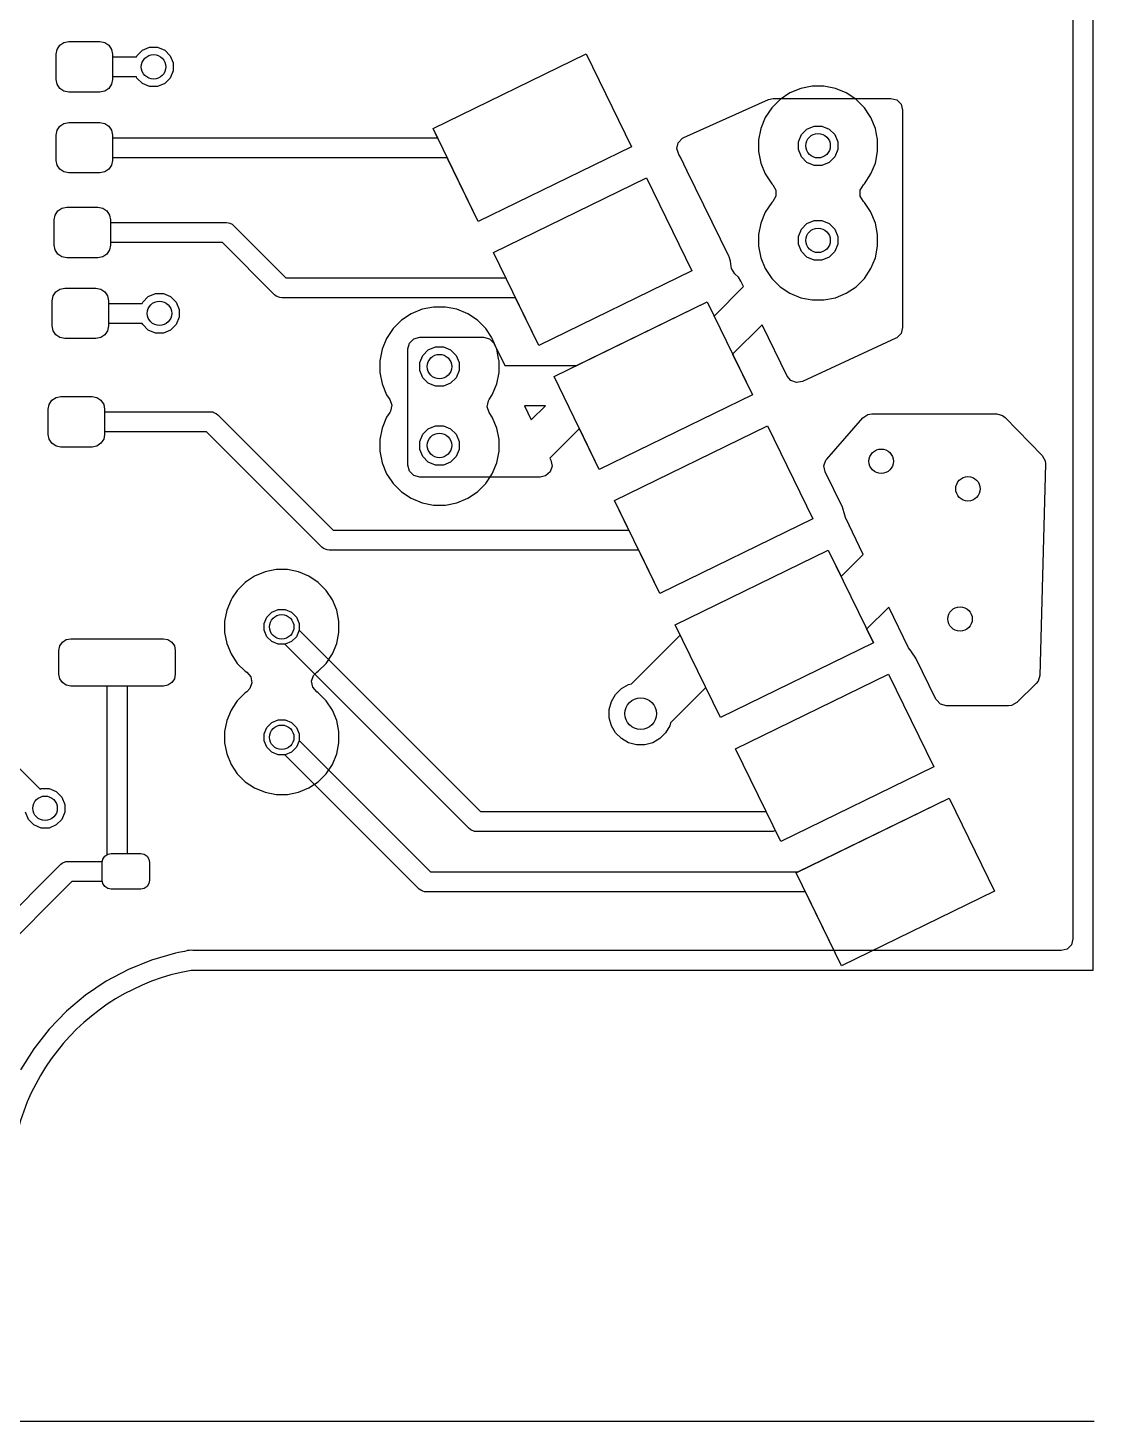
# Model space of a CAD drawing. Extents: x 0 to 3.78, y -0.8 to 2.03.
# Drawn here: x 3.243 to 3.776, y 0.001 to 0.697 of the extents above; entities that cross this region are included whole.
import ezdxf

# ---------------------------------------------------------------- set-up
doc = ezdxf.new("R2010")
doc.units = 0
doc.header["$MEASUREMENT"] = 0
doc.layers.add('BLACK', color=7, linetype='CONTINUOUS')

msp = doc.modelspace()

# ---------------------------------------------------------------- linework, layer by layer
at = {"layer": 'BLACK', "linetype": 'CONTINUOUS'}
for p, q in [((3.77491, 0.87117), (3.77491, 0.22617)), ((3.76504, 0.85544), (3.76504, 0.2419)), ((3.25933, 0.68792), (3.26137, 0.68928)), ((3.25933, 0.68792), (3.26137, 0.68928)), ((3.26137, 0.68928), (3.26378, 0.68976)), ((3.26137, 0.68928), (3.26378, 0.68976)), ((3.26378, 0.68976), (3.27933, 0.68976)), ((3.26378, 0.68976), (3.27933, 0.68976)), ((3.27933, 0.68976), (3.28174, 0.68928)), ((3.27933, 0.68976), (3.28174, 0.68928)), ((3.28174, 0.68928), (3.28378, 0.68792)), ((3.28174, 0.68928), (3.28378, 0.68792)), ((3.25748, 0.68346), (3.25796, 0.68588)), ((3.25748, 0.68346), (3.25796, 0.68588)), ((3.25748, 0.67087), (3.25748, 0.68346)), ((3.25748, 0.67087), (3.25748, 0.68346)), ((3.25796, 0.68588), (3.25933, 0.68792)), ((3.25796, 0.68588), (3.25933, 0.68792)), ((3.28378, 0.68792), (3.28515, 0.68588)), ((3.28378, 0.68792), (3.28515, 0.68588)), ((3.28515, 0.68588), (3.28563, 0.68346)), ((3.28515, 0.68588), (3.28563, 0.68346)), ((3.28563, 0.68346), (3.28563, 0.68217)), ((3.28563, 0.68346), (3.28563, 0.67087)), ((3.28563, 0.68217), (3.29752, 0.68217)), ((3.29752, 0.68217), (3.29775, 0.68274)), ((3.29775, 0.68274), (3.30052, 0.68551)), ((3.30052, 0.68551), (3.30414, 0.68701)), ((3.30414, 0.68701), (3.30806, 0.68701)), ((3.30806, 0.68701), (3.31168, 0.68551)), ((3.31168, 0.68551), (3.31445, 0.68274)), ((3.31445, 0.68274), (3.31595, 0.67912)), ((3.44559, 0.64642), (3.52199, 0.68368)), ((3.44559, 0.64642), (3.52199, 0.68368)), ((3.52199, 0.68368), (3.5446, 0.63733)), ((3.52199, 0.68368), (3.5446, 0.63733)), ((3.31595, 0.67521), (3.31445, 0.67159)), ((3.31595, 0.67912), (3.31595, 0.67521)), ((3.25796, 0.66846), (3.25748, 0.67087)), ((3.25796, 0.66846), (3.25748, 0.67087)), ((3.25933, 0.66641), (3.25796, 0.66846)), ((3.25933, 0.66641), (3.25796, 0.66846)), ((3.28515, 0.66846), (3.28378, 0.66641)), ((3.28515, 0.66846), (3.28378, 0.66641)), ((3.28563, 0.67087), (3.28515, 0.66846)), ((3.28563, 0.67087), (3.28515, 0.66846)), ((3.29752, 0.67217), (3.28563, 0.67217)), ((3.28563, 0.67217), (3.28563, 0.67087)), ((3.29775, 0.67159), (3.29752, 0.67217)), ((3.30052, 0.66882), (3.29775, 0.67159)), ((3.30414, 0.66732), (3.30052, 0.66882)), ((3.31168, 0.66882), (3.30806, 0.66732)), ((3.31445, 0.67159), (3.31168, 0.66882)), ((3.26137, 0.66505), (3.25933, 0.66641)), ((3.26137, 0.66505), (3.25933, 0.66641)), ((3.26378, 0.66457), (3.26137, 0.66505)), ((3.26378, 0.66457), (3.26137, 0.66505)), ((3.27933, 0.66457), (3.26378, 0.66457)), ((3.27933, 0.66457), (3.26378, 0.66457)), ((3.28174, 0.66505), (3.27933, 0.66457)), ((3.28174, 0.66505), (3.27933, 0.66457)), ((3.28378, 0.66641), (3.28174, 0.66505)), ((3.28378, 0.66641), (3.28174, 0.66505)), ((3.30806, 0.66732), (3.30414, 0.66732)), ((3.57078, 0.64193), (3.61303, 0.6609)), ((3.61303, 0.6609), (3.61543, 0.66142)), ((3.61883, 0.6609), (3.61469, 0.65676)), ((3.61543, 0.66142), (3.67413, 0.66142)), ((3.62371, 0.66415), (3.61883, 0.6609)), ((3.61883, 0.6609), (3.61883, 0.6609)), ((3.62912, 0.6664), (3.62371, 0.66415)), ((3.62371, 0.66415), (3.62371, 0.66415)), ((3.63487, 0.66754), (3.62912, 0.6664)), ((3.62912, 0.6664), (3.62912, 0.6664)), ((3.64072, 0.66754), (3.63487, 0.66754)), ((3.64647, 0.6664), (3.64072, 0.66754)), ((3.65188, 0.66415), (3.64647, 0.6664)), ((3.64647, 0.6664), (3.64647, 0.6664)), ((3.65664, 0.66097), (3.65188, 0.66415)), ((3.65188, 0.66415), (3.65188, 0.66415)), ((3.65676, 0.6609), (3.65664, 0.66097)), ((3.6609, 0.65676), (3.65676, 0.6609)), ((3.67413, 0.66142), (3.67707, 0.66063)), ((3.61469, 0.65676), (3.61144, 0.65188)), ((3.61469, 0.65676), (3.61469, 0.65676)), ((3.66353, 0.65282), (3.6609, 0.65676)), ((3.6609, 0.65676), (3.6609, 0.65676)), ((3.67707, 0.66063), (3.67921, 0.65848)), ((3.67921, 0.65848), (3.68, 0.65555)), ((3.68, 0.65555), (3.68, 0.54705)), ((3.25796, 0.64552), (3.25933, 0.64756)), ((3.25796, 0.64552), (3.25933, 0.64756)), ((3.25933, 0.64756), (3.26137, 0.64893)), ((3.25933, 0.64756), (3.26137, 0.64893)), ((3.26137, 0.64893), (3.26378, 0.64941)), ((3.26137, 0.64893), (3.26378, 0.64941)), ((3.26378, 0.64941), (3.27933, 0.64941)), ((3.26378, 0.64941), (3.27933, 0.64941)), ((3.27933, 0.64941), (3.28174, 0.64893)), ((3.27933, 0.64941), (3.28174, 0.64893)), ((3.28174, 0.64893), (3.28378, 0.64756)), ((3.28174, 0.64893), (3.28378, 0.64756)), ((3.28378, 0.64756), (3.28515, 0.64552)), ((3.28378, 0.64756), (3.28515, 0.64552)), ((3.61144, 0.65188), (3.60919, 0.64647)), ((3.61144, 0.65188), (3.61144, 0.65188)), ((3.63222, 0.64614), (3.63584, 0.64764)), ((3.63584, 0.64764), (3.63975, 0.64764)), ((3.63975, 0.64764), (3.64337, 0.64614)), ((3.66415, 0.65188), (3.66353, 0.65282)), ((3.6664, 0.64647), (3.66415, 0.65188)), ((3.25748, 0.64311), (3.25796, 0.64552)), ((3.25748, 0.64311), (3.25796, 0.64552)), ((3.25748, 0.63051), (3.25748, 0.64311)), ((3.25748, 0.63051), (3.25748, 0.64311)), ((3.28515, 0.64552), (3.28563, 0.64311)), ((3.28515, 0.64552), (3.28563, 0.64311)), ((3.28563, 0.64311), (3.28563, 0.64181)), ((3.28563, 0.64311), (3.28563, 0.63051)), ((3.28563, 0.64181), (3.44784, 0.64181)), ((3.44784, 0.64181), (3.44559, 0.64642)), ((3.4682, 0.60006), (3.44559, 0.64642)), ((3.568, 0.63932), (3.57006, 0.64154)), ((3.57006, 0.64154), (3.57078, 0.64193)), ((3.60919, 0.64647), (3.60805, 0.64072)), ((3.60805, 0.64072), (3.60805, 0.63487)), ((3.60919, 0.64647), (3.60919, 0.64647)), ((3.62795, 0.63975), (3.62945, 0.64337)), ((3.62945, 0.64337), (3.63222, 0.64614)), ((3.64337, 0.64614), (3.64614, 0.64337)), ((3.64614, 0.64337), (3.64764, 0.63975)), ((3.66701, 0.64339), (3.6664, 0.64647)), ((3.66748, 0.64101), (3.66701, 0.64339)), ((3.66754, 0.64072), (3.66748, 0.64101)), ((3.66754, 0.63487), (3.66754, 0.64072)), ((3.5446, 0.63733), (3.4682, 0.60006)), ((3.5446, 0.63733), (3.4682, 0.60006)), ((3.56732, 0.63636), (3.568, 0.63932)), ((3.56822, 0.63346), (3.56732, 0.63636)), ((3.56908, 0.63209), (3.56822, 0.63346)), ((3.60805, 0.63487), (3.60919, 0.62912)), ((3.62795, 0.63584), (3.62795, 0.63975)), ((3.62945, 0.63222), (3.62795, 0.63584)), ((3.64764, 0.63584), (3.64614, 0.63222)), ((3.64764, 0.63975), (3.64764, 0.63584)), ((3.6664, 0.62912), (3.66754, 0.63487)), ((3.25796, 0.6281), (3.25748, 0.63051)), ((3.25796, 0.6281), (3.25748, 0.63051)), ((3.25933, 0.62606), (3.25796, 0.6281)), ((3.25933, 0.62606), (3.25796, 0.6281)), ((3.26137, 0.62469), (3.25933, 0.62606)), ((3.26137, 0.62469), (3.25933, 0.62606)), ((3.28378, 0.62606), (3.28174, 0.62469)), ((3.28378, 0.62606), (3.28174, 0.62469)), ((3.28515, 0.6281), (3.28378, 0.62606)), ((3.28515, 0.6281), (3.28378, 0.62606)), ((3.28563, 0.63051), (3.28515, 0.6281)), ((3.28563, 0.63051), (3.28515, 0.6281)), ((3.45272, 0.63181), (3.28563, 0.63181)), ((3.28563, 0.63181), (3.28563, 0.63051)), ((3.4682, 0.60006), (3.45272, 0.63181)), ((3.57248, 0.62511), (3.56908, 0.63209)), ((3.56908, 0.63209), (3.56908, 0.63209)), ((3.56908, 0.63209), (3.56908, 0.63209)), ((3.60919, 0.62912), (3.60919, 0.62912)), ((3.60919, 0.62912), (3.61144, 0.62371)), ((3.63222, 0.62945), (3.62945, 0.63222)), ((3.63584, 0.62795), (3.63222, 0.62945)), ((3.63975, 0.62795), (3.63584, 0.62795)), ((3.64337, 0.62945), (3.63975, 0.62795)), ((3.64614, 0.63222), (3.64337, 0.62945)), ((3.66415, 0.62371), (3.6664, 0.62912)), ((3.26378, 0.62421), (3.26137, 0.62469)), ((3.26378, 0.62421), (3.26137, 0.62469)), ((3.27933, 0.62421), (3.26378, 0.62421)), ((3.27933, 0.62421), (3.26378, 0.62421)), ((3.28174, 0.62469), (3.27933, 0.62421)), ((3.28174, 0.62469), (3.27933, 0.62421)), ((3.47579, 0.58449), (3.55219, 0.62176)), ((3.47579, 0.58449), (3.55219, 0.62176)), ((3.55219, 0.62176), (3.5748, 0.5754)), ((3.55219, 0.62176), (3.5748, 0.5754)), ((3.59317, 0.58268), (3.57248, 0.62511)), ((3.61144, 0.62371), (3.61144, 0.62371)), ((3.61144, 0.62371), (3.61469, 0.61883)), ((3.6609, 0.61883), (3.66415, 0.62371)), ((3.61469, 0.61883), (3.61469, 0.61883)), ((3.61469, 0.61883), (3.6152, 0.61832)), ((3.6152, 0.61832), (3.61672, 0.61569)), ((3.61672, 0.61265), (3.6152, 0.61003)), ((3.61672, 0.61569), (3.61672, 0.61265)), ((3.65887, 0.61569), (3.66039, 0.61832)), ((3.65887, 0.61265), (3.65887, 0.61569)), ((3.66039, 0.61003), (3.65887, 0.61265)), ((3.66039, 0.61832), (3.6609, 0.61883)), ((3.25698, 0.6032), (3.25834, 0.60524)), ((3.25698, 0.6032), (3.25834, 0.60524)), ((3.25834, 0.60524), (3.26038, 0.60661)), ((3.25834, 0.60524), (3.26038, 0.60661)), ((3.26038, 0.60661), (3.2628, 0.60709)), ((3.26038, 0.60661), (3.2628, 0.60709)), ((3.2628, 0.60709), (3.27835, 0.60709)), ((3.2628, 0.60709), (3.27835, 0.60709)), ((3.27835, 0.60709), (3.28076, 0.60661)), ((3.27835, 0.60709), (3.28076, 0.60661)), ((3.28076, 0.60661), (3.2828, 0.60524)), ((3.28076, 0.60661), (3.2828, 0.60524)), ((3.2828, 0.60524), (3.28417, 0.6032)), ((3.2828, 0.60524), (3.28417, 0.6032)), ((3.61469, 0.60951), (3.61144, 0.60464)), ((3.6152, 0.61003), (3.61469, 0.60951)), ((3.61469, 0.60951), (3.61469, 0.60951)), ((3.6609, 0.60951), (3.66039, 0.61003)), ((3.66393, 0.60498), (3.6609, 0.60951)), ((3.6609, 0.60951), (3.6609, 0.60951)), ((3.2565, 0.60079), (3.25698, 0.6032)), ((3.2565, 0.60079), (3.25698, 0.6032)), ((3.2565, 0.58819), (3.2565, 0.60079)), ((3.2565, 0.58819), (3.2565, 0.60079)), ((3.28417, 0.6032), (3.28465, 0.60079)), ((3.28417, 0.6032), (3.28465, 0.60079)), ((3.28465, 0.60079), (3.28465, 0.59949)), ((3.28465, 0.60079), (3.28465, 0.58819)), ((3.28465, 0.59949), (3.34252, 0.59949)), ((3.34252, 0.59949), (3.3435, 0.59939)), ((3.3435, 0.59939), (3.3435, 0.59939)), ((3.3435, 0.59939), (3.34424, 0.59908)), ((3.34424, 0.59908), (3.3453, 0.59865)), ((3.3453, 0.59865), (3.3453, 0.59865)), ((3.3453, 0.59865), (3.34606, 0.59802)), ((3.60919, 0.59923), (3.60805, 0.59348)), ((3.61144, 0.60464), (3.60919, 0.59923)), ((3.60919, 0.59923), (3.60919, 0.59923)), ((3.61144, 0.60464), (3.61144, 0.60464)), ((3.62945, 0.59613), (3.63222, 0.5989)), ((3.63222, 0.5989), (3.63584, 0.6004)), ((3.63584, 0.6004), (3.63975, 0.6004)), ((3.63975, 0.6004), (3.64337, 0.5989)), ((3.64337, 0.5989), (3.64614, 0.59613)), ((3.66415, 0.60464), (3.66393, 0.60498)), ((3.6664, 0.59923), (3.66415, 0.60464)), ((3.66754, 0.59348), (3.6664, 0.59923)), ((3.34606, 0.59802), (3.37215, 0.57193)), ((3.60805, 0.59348), (3.60805, 0.58762)), ((3.62795, 0.59251), (3.62945, 0.59613)), ((3.62795, 0.58859), (3.62795, 0.59251)), ((3.64614, 0.59613), (3.64764, 0.59251)), ((3.64764, 0.59251), (3.64764, 0.58859)), ((3.66754, 0.58762), (3.66754, 0.59348)), ((3.25698, 0.58578), (3.2565, 0.58819)), ((3.25698, 0.58578), (3.2565, 0.58819)), ((3.25834, 0.58373), (3.25698, 0.58578)), ((3.25834, 0.58373), (3.25698, 0.58578)), ((3.28417, 0.58578), (3.2828, 0.58373)), ((3.28417, 0.58578), (3.2828, 0.58373)), ((3.28465, 0.58819), (3.28417, 0.58578)), ((3.28465, 0.58819), (3.28417, 0.58578)), ((3.34045, 0.58949), (3.28465, 0.58949)), ((3.28465, 0.58949), (3.28465, 0.58819)), ((3.36654, 0.56339), (3.34045, 0.58949)), ((3.48192, 0.57193), (3.47579, 0.58449)), ((3.4984, 0.53814), (3.47579, 0.58449)), ((3.60805, 0.58762), (3.60919, 0.58188)), ((3.62945, 0.58497), (3.62795, 0.58859)), ((3.63222, 0.5822), (3.62945, 0.58497)), ((3.64614, 0.58497), (3.64337, 0.5822)), ((3.64764, 0.58859), (3.64614, 0.58497)), ((3.6664, 0.58188), (3.66754, 0.58762)), ((3.26038, 0.58237), (3.25834, 0.58373)), ((3.26038, 0.58237), (3.25834, 0.58373)), ((3.2628, 0.58189), (3.26038, 0.58237)), ((3.2628, 0.58189), (3.26038, 0.58237)), ((3.27835, 0.58189), (3.2628, 0.58189)), ((3.27835, 0.58189), (3.2628, 0.58189)), ((3.28076, 0.58237), (3.27835, 0.58189)), ((3.28076, 0.58237), (3.27835, 0.58189)), ((3.2828, 0.58373), (3.28076, 0.58237)), ((3.2828, 0.58373), (3.28076, 0.58237)), ((3.59334, 0.58234), (3.59317, 0.58268)), ((3.59414, 0.58012), (3.59334, 0.58234)), ((3.59439, 0.57757), (3.59414, 0.58012)), ((3.5946, 0.57647), (3.59439, 0.57757)), ((3.60919, 0.58188), (3.60919, 0.58188)), ((3.60919, 0.58188), (3.61144, 0.57646)), ((3.63584, 0.5807), (3.63222, 0.5822)), ((3.63975, 0.5807), (3.63584, 0.5807)), ((3.64337, 0.5822), (3.63975, 0.5807)), ((3.66415, 0.57646), (3.6664, 0.58188)), ((3.37215, 0.57193), (3.48192, 0.57193)), ((3.5748, 0.5754), (3.4984, 0.53814)), ((3.5748, 0.5754), (3.4984, 0.53814)), ((3.59618, 0.57388), (3.5946, 0.57647)), ((3.59801, 0.57215), (3.59618, 0.57388)), ((3.59926, 0.57015), (3.59801, 0.57215)), ((3.59801, 0.57215), (3.59801, 0.57215)), ((3.61144, 0.57646), (3.61144, 0.57646)), ((3.61144, 0.57646), (3.61373, 0.57303)), ((3.61373, 0.57303), (3.61469, 0.57159)), ((3.61469, 0.57159), (3.61883, 0.56745)), ((3.65676, 0.56745), (3.6609, 0.57159)), ((3.6609, 0.57159), (3.66415, 0.57646)), ((3.25599, 0.56284), (3.25736, 0.56489)), ((3.25599, 0.56284), (3.25736, 0.56489)), ((3.25736, 0.56489), (3.2594, 0.56625)), ((3.25736, 0.56489), (3.2594, 0.56625)), ((3.2594, 0.56625), (3.26181, 0.56673)), ((3.2594, 0.56625), (3.26181, 0.56673)), ((3.26181, 0.56673), (3.27736, 0.56673)), ((3.26181, 0.56673), (3.27736, 0.56673)), ((3.27736, 0.56673), (3.27977, 0.56625)), ((3.27736, 0.56673), (3.27977, 0.56625)), ((3.27977, 0.56625), (3.28182, 0.56489)), ((3.27977, 0.56625), (3.28182, 0.56489)), ((3.28182, 0.56489), (3.28318, 0.56284)), ((3.28182, 0.56489), (3.28318, 0.56284)), ((3.30348, 0.56248), (3.3071, 0.56398)), ((3.3071, 0.56398), (3.31101, 0.56398)), ((3.31101, 0.56398), (3.31463, 0.56248)), ((3.3673, 0.56277), (3.36654, 0.56339)), ((3.58585, 0.55275), (3.60057, 0.56747)), ((3.60057, 0.56747), (3.59926, 0.57015)), ((3.59926, 0.57015), (3.59926, 0.57015)), ((3.61883, 0.56745), (3.61883, 0.56745)), ((3.61883, 0.56745), (3.62371, 0.56419)), ((3.62371, 0.56419), (3.62371, 0.56419)), ((3.62371, 0.56419), (3.62371, 0.56419)), ((3.62371, 0.56419), (3.62912, 0.56195)), ((3.64647, 0.56195), (3.65188, 0.56419)), ((3.65188, 0.56419), (3.65676, 0.56745)), ((3.25551, 0.56043), (3.25599, 0.56284)), ((3.25551, 0.56043), (3.25599, 0.56284)), ((3.25551, 0.54783), (3.25551, 0.56043)), ((3.25551, 0.54783), (3.25551, 0.56043)), ((3.28318, 0.56284), (3.28366, 0.56043)), ((3.28318, 0.56284), (3.28366, 0.56043)), ((3.28366, 0.56043), (3.28366, 0.55913)), ((3.28366, 0.56043), (3.28366, 0.54783)), ((3.28366, 0.55913), (3.30047, 0.55913)), ((3.30047, 0.55913), (3.30071, 0.55971)), ((3.30071, 0.55971), (3.30348, 0.56248)), ((3.31463, 0.56248), (3.3174, 0.55971)), ((3.3174, 0.55971), (3.3189, 0.55609)), ((3.3691, 0.56203), (3.3673, 0.56277)), ((3.3673, 0.56277), (3.3673, 0.56277)), ((3.37008, 0.56193), (3.3691, 0.56203)), ((3.4868, 0.56193), (3.37008, 0.56193)), ((3.44589, 0.5573), (3.44014, 0.55616)), ((3.45175, 0.5573), (3.44589, 0.5573)), ((3.45749, 0.55616), (3.45175, 0.5573)), ((3.4984, 0.53814), (3.4868, 0.56193)), ((3.506, 0.52257), (3.58239, 0.55983)), ((3.51718, 0.52802), (3.58239, 0.55983)), ((3.58239, 0.55983), (3.58585, 0.55275)), ((3.58239, 0.55983), (3.605, 0.51348)), ((3.62912, 0.56195), (3.63487, 0.56081)), ((3.63487, 0.56081), (3.64072, 0.56081)), ((3.64072, 0.56081), (3.64647, 0.56195)), ((3.3189, 0.55218), (3.3174, 0.54856)), ((3.3189, 0.55609), (3.3189, 0.55218)), ((3.42986, 0.55066), (3.42572, 0.54652)), ((3.43473, 0.55392), (3.42986, 0.55066)), ((3.42986, 0.55066), (3.42986, 0.55066)), ((3.44014, 0.55616), (3.43473, 0.55392)), ((3.43473, 0.55392), (3.43473, 0.55392)), ((3.44014, 0.55616), (3.44014, 0.55616)), ((3.4575, 0.55616), (3.45749, 0.55616)), ((3.46291, 0.55392), (3.4575, 0.55616)), ((3.46778, 0.55066), (3.46291, 0.55392)), ((3.46291, 0.55392), (3.46291, 0.55392)), ((3.47192, 0.54652), (3.46778, 0.55066)), ((3.46778, 0.55066), (3.46778, 0.55066)), ((3.25599, 0.54542), (3.25551, 0.54783)), ((3.25599, 0.54542), (3.25551, 0.54783)), ((3.25736, 0.54338), (3.25599, 0.54542)), ((3.25736, 0.54338), (3.25599, 0.54542)), ((3.2594, 0.54201), (3.25736, 0.54338)), ((3.2594, 0.54201), (3.25736, 0.54338)), ((3.28182, 0.54338), (3.27977, 0.54201)), ((3.28182, 0.54338), (3.27977, 0.54201)), ((3.28318, 0.54542), (3.28182, 0.54338)), ((3.28318, 0.54542), (3.28182, 0.54338)), ((3.28366, 0.54783), (3.28318, 0.54542)), ((3.28366, 0.54783), (3.28318, 0.54542)), ((3.30047, 0.54913), (3.28366, 0.54913)), ((3.28366, 0.54913), (3.28366, 0.54783)), ((3.30071, 0.54856), (3.30047, 0.54913)), ((3.30348, 0.54579), (3.30071, 0.54856)), ((3.3071, 0.54429), (3.30348, 0.54579)), ((3.31101, 0.54429), (3.3071, 0.54429)), ((3.31463, 0.54579), (3.31101, 0.54429)), ((3.3174, 0.54856), (3.31463, 0.54579)), ((3.42571, 0.54652), (3.42246, 0.54165)), ((3.42572, 0.54652), (3.42571, 0.54652)), ((3.47474, 0.5423), (3.47192, 0.54652)), ((3.47192, 0.54652), (3.47192, 0.54652)), ((3.60984, 0.54846), (3.59512, 0.53374)), ((3.62233, 0.52285), (3.60984, 0.54846)), ((3.67921, 0.54412), (3.67707, 0.54197)), ((3.68, 0.54705), (3.67921, 0.54412)), ((3.26181, 0.54154), (3.2594, 0.54201)), ((3.26181, 0.54154), (3.2594, 0.54201)), ((3.27736, 0.54154), (3.26181, 0.54154)), ((3.27736, 0.54154), (3.26181, 0.54154)), ((3.27977, 0.54201), (3.27736, 0.54154)), ((3.27977, 0.54201), (3.27736, 0.54154)), ((3.42022, 0.53624), (3.41907, 0.53049)), ((3.42246, 0.54165), (3.42022, 0.53624)), ((3.42022, 0.53624), (3.42022, 0.53624)), ((3.42246, 0.54165), (3.42246, 0.54165)), ((3.43307, 0.53636), (3.43386, 0.53929)), ((3.43307, 0.47831), (3.43307, 0.53636)), ((3.43386, 0.53929), (3.436, 0.54144)), ((3.436, 0.54144), (3.43894, 0.54222)), ((3.43894, 0.54222), (3.47082, 0.54222)), ((3.44047, 0.53314), (3.44324, 0.53591)), ((3.44324, 0.53591), (3.44686, 0.53741)), ((3.44686, 0.53741), (3.45078, 0.53741)), ((3.45078, 0.53741), (3.4544, 0.53591)), ((3.4544, 0.53591), (3.45717, 0.53314)), ((3.47082, 0.54222), (3.47375, 0.54144)), ((3.47375, 0.54144), (3.4759, 0.53929)), ((3.47518, 0.54165), (3.47474, 0.5423)), ((3.47742, 0.53624), (3.47518, 0.54165)), ((3.4759, 0.53929), (3.47609, 0.53893)), ((3.47609, 0.53893), (3.48141, 0.52802)), ((3.47783, 0.53418), (3.47742, 0.53624)), ((3.67661, 0.54173), (3.63008, 0.5201)), ((3.67707, 0.54197), (3.67661, 0.54173)), ((3.41907, 0.53049), (3.41907, 0.52463)), ((3.43897, 0.52952), (3.44047, 0.53314)), ((3.43897, 0.5256), (3.43897, 0.52952)), ((3.45717, 0.53314), (3.45867, 0.52952)), ((3.45867, 0.52952), (3.45867, 0.5256)), ((3.47852, 0.53069), (3.47783, 0.53418)), ((3.47856, 0.53049), (3.47852, 0.53069)), ((3.47856, 0.52463), (3.47856, 0.53049)), ((3.59512, 0.53374), (3.605, 0.51348)), ((3.41907, 0.52463), (3.42022, 0.51888)), ((3.44047, 0.52198), (3.43897, 0.5256)), ((3.44324, 0.51921), (3.44047, 0.52198)), ((3.45717, 0.52198), (3.4544, 0.51921)), ((3.45867, 0.5256), (3.45717, 0.52198)), ((3.47742, 0.51888), (3.47856, 0.52463)), ((3.48141, 0.52802), (3.51718, 0.52802)), ((3.52861, 0.47621), (3.506, 0.52257)), ((3.62424, 0.52062), (3.62233, 0.52285)), ((3.42022, 0.51888), (3.42022, 0.51888)), ((3.42022, 0.51888), (3.42246, 0.51347)), ((3.44686, 0.51771), (3.44324, 0.51921)), ((3.45078, 0.51771), (3.44686, 0.51771)), ((3.4544, 0.51921), (3.45078, 0.51771)), ((3.47518, 0.51347), (3.47742, 0.51888)), ((3.62709, 0.51958), (3.62424, 0.52062)), ((3.63008, 0.5201), (3.62709, 0.51958)), ((3.25354, 0.5063), (3.25402, 0.50871)), ((3.25354, 0.5063), (3.25402, 0.50871)), ((3.25402, 0.50871), (3.25539, 0.51075)), ((3.25402, 0.50871), (3.25539, 0.51075)), ((3.25539, 0.51075), (3.25743, 0.51212)), ((3.25539, 0.51075), (3.25743, 0.51212)), ((3.25743, 0.51212), (3.25984, 0.5126)), ((3.25743, 0.51212), (3.25984, 0.5126)), ((3.25984, 0.5126), (3.27539, 0.5126)), ((3.25984, 0.5126), (3.27539, 0.5126)), ((3.27539, 0.5126), (3.2778, 0.51212)), ((3.27539, 0.5126), (3.2778, 0.51212)), ((3.2778, 0.51212), (3.27985, 0.51075)), ((3.2778, 0.51212), (3.27985, 0.51075)), ((3.27985, 0.51075), (3.28121, 0.50871)), ((3.27985, 0.51075), (3.28121, 0.50871)), ((3.28121, 0.50871), (3.28169, 0.5063)), ((3.28121, 0.50871), (3.28169, 0.5063)), ((3.42246, 0.51347), (3.42246, 0.51347)), ((3.42246, 0.51347), (3.42402, 0.51113)), ((3.42402, 0.51113), (3.425, 0.50826)), ((3.425, 0.50826), (3.42441, 0.50528)), ((3.47264, 0.50749), (3.47323, 0.51047)), ((3.47323, 0.51047), (3.47362, 0.51113)), ((3.47362, 0.51113), (3.47518, 0.51347)), ((3.47518, 0.51347), (3.47518, 0.51347)), ((3.47518, 0.51347), (3.47518, 0.51347)), ((3.49119, 0.50802), (3.49465, 0.50092)), ((3.50175, 0.50802), (3.49119, 0.50802)), ((3.49465, 0.50092), (3.50175, 0.50802)), ((3.605, 0.51348), (3.52861, 0.47621)), ((3.605, 0.51348), (3.52861, 0.47621)), ((3.25354, 0.4937), (3.25354, 0.5063)), ((3.25354, 0.4937), (3.25354, 0.5063)), ((3.28169, 0.5063), (3.28169, 0.505)), ((3.28169, 0.5063), (3.28169, 0.4937)), ((3.28169, 0.505), (3.33465, 0.505)), ((3.33465, 0.505), (3.33562, 0.5049)), ((3.33562, 0.5049), (3.33562, 0.5049)), ((3.33562, 0.5049), (3.3361, 0.5047)), ((3.3361, 0.5047), (3.33742, 0.50416)), ((3.33742, 0.50416), (3.33742, 0.50416)), ((3.33742, 0.50416), (3.33818, 0.50354)), ((3.33818, 0.50354), (3.39577, 0.44594)), ((3.42246, 0.50228), (3.42022, 0.49687)), ((3.42402, 0.50461), (3.42246, 0.50228)), ((3.42246, 0.50228), (3.42246, 0.50228)), ((3.42441, 0.50528), (3.42402, 0.50461)), ((3.47362, 0.50461), (3.47264, 0.50749)), ((3.47518, 0.50228), (3.47362, 0.50461)), ((3.47742, 0.49686), (3.47518, 0.50228)), ((3.47518, 0.50228), (3.47518, 0.50228)), ((3.47518, 0.50228), (3.47518, 0.50228)), ((3.64219, 0.4814), (3.66016, 0.50193)), ((3.66016, 0.50193), (3.66268, 0.50362)), ((3.66268, 0.50362), (3.66457, 0.50394)), ((3.66457, 0.50394), (3.72698, 0.50394)), ((3.72698, 0.50394), (3.72991, 0.50315)), ((3.72991, 0.50315), (3.73118, 0.50216)), ((3.73118, 0.50216), (3.74963, 0.48321)), ((3.33257, 0.495), (3.28169, 0.495)), ((3.28169, 0.495), (3.28169, 0.4937)), ((3.39017, 0.43741), (3.33257, 0.495)), ((3.42022, 0.49686), (3.41907, 0.49112)), ((3.42022, 0.49687), (3.42022, 0.49686)), ((3.44047, 0.49377), (3.44324, 0.49654)), ((3.44324, 0.49654), (3.44686, 0.49804)), ((3.44686, 0.49804), (3.45078, 0.49804)), ((3.45078, 0.49804), (3.4544, 0.49654)), ((3.4544, 0.49654), (3.45717, 0.49377)), ((3.47856, 0.49112), (3.47742, 0.49686)), ((3.51865, 0.49663), (3.50393, 0.48191)), ((3.52861, 0.47621), (3.51865, 0.49663)), ((3.5362, 0.46064), (3.6126, 0.49791)), ((3.5362, 0.46064), (3.6126, 0.49791)), ((3.6126, 0.49791), (3.63521, 0.45155)), ((3.6126, 0.49791), (3.63521, 0.45155)), ((3.25402, 0.49129), (3.25354, 0.4937)), ((3.25402, 0.49129), (3.25354, 0.4937)), ((3.25539, 0.48925), (3.25402, 0.49129)), ((3.25539, 0.48925), (3.25402, 0.49129)), ((3.25743, 0.48788), (3.25539, 0.48925)), ((3.25743, 0.48788), (3.25539, 0.48925)), ((3.25984, 0.4874), (3.25743, 0.48788)), ((3.25984, 0.4874), (3.25743, 0.48788)), ((3.27539, 0.4874), (3.25984, 0.4874)), ((3.27539, 0.4874), (3.25984, 0.4874)), ((3.2778, 0.48788), (3.27539, 0.4874)), ((3.2778, 0.48788), (3.27539, 0.4874)), ((3.27985, 0.48925), (3.2778, 0.48788)), ((3.27985, 0.48925), (3.2778, 0.48788)), ((3.28121, 0.49129), (3.27985, 0.48925)), ((3.28121, 0.49129), (3.27985, 0.48925)), ((3.28169, 0.4937), (3.28121, 0.49129)), ((3.28169, 0.4937), (3.28121, 0.49129)), ((3.41907, 0.49112), (3.41907, 0.48526)), ((3.43897, 0.49015), (3.44047, 0.49377)), ((3.43897, 0.48623), (3.43897, 0.49015)), ((3.45717, 0.49377), (3.45867, 0.49015)), ((3.45867, 0.49015), (3.45867, 0.48623)), ((3.47856, 0.48526), (3.47856, 0.49112)), ((3.41907, 0.48526), (3.42022, 0.47951)), ((3.44047, 0.48261), (3.43897, 0.48623)), ((3.44324, 0.47984), (3.44047, 0.48261)), ((3.45717, 0.48261), (3.4544, 0.47984)), ((3.45867, 0.48623), (3.45717, 0.48261)), ((3.47742, 0.47951), (3.47856, 0.48526)), ((3.50393, 0.48191), (3.50443, 0.48088)), ((3.50443, 0.48088), (3.50501, 0.4779)), ((3.64075, 0.47794), (3.64174, 0.48082)), ((3.64174, 0.48082), (3.64219, 0.4814)), ((3.74963, 0.48321), (3.75112, 0.48056)), ((3.75112, 0.48056), (3.75129, 0.47896)), ((3.42022, 0.47951), (3.42022, 0.47951)), ((3.42022, 0.47951), (3.42246, 0.4741)), ((3.42246, 0.4741), (3.42246, 0.4741)), ((3.42246, 0.4741), (3.4251, 0.47015)), ((3.43386, 0.47537), (3.43307, 0.47831)), ((3.436, 0.47323), (3.43386, 0.47537)), ((3.43894, 0.47244), (3.436, 0.47323)), ((3.44686, 0.47834), (3.44324, 0.47984)), ((3.45078, 0.47834), (3.44686, 0.47834)), ((3.4544, 0.47984), (3.45078, 0.47834)), ((3.47192, 0.46923), (3.47518, 0.4741)), ((3.47518, 0.4741), (3.47742, 0.47951)), ((3.50173, 0.47303), (3.49916, 0.47244)), ((3.50402, 0.47503), (3.50173, 0.47303)), ((3.50501, 0.4779), (3.50402, 0.47503)), ((3.64133, 0.47496), (3.64075, 0.47794)), ((3.64992, 0.45735), (3.64133, 0.47496)), ((3.75129, 0.47896), (3.74844, 0.37344)), ((3.4251, 0.47015), (3.42572, 0.46923)), ((3.42572, 0.46923), (3.42986, 0.46509)), ((3.49916, 0.47244), (3.43894, 0.47244)), ((3.46778, 0.46509), (3.47192, 0.46923)), ((3.42986, 0.46509), (3.42986, 0.46509)), ((3.42986, 0.46509), (3.43473, 0.46183)), ((3.43473, 0.46183), (3.43473, 0.46183)), ((3.43473, 0.46183), (3.43473, 0.46183)), ((3.43473, 0.46183), (3.44014, 0.45959)), ((3.44014, 0.45959), (3.44589, 0.45844)), ((3.45175, 0.45844), (3.45749, 0.45959)), ((3.45749, 0.45959), (3.46291, 0.46183)), ((3.46291, 0.46183), (3.46778, 0.46509)), ((3.54337, 0.44594), (3.5362, 0.46064)), ((3.55881, 0.41429), (3.5362, 0.46064)), ((3.44589, 0.45844), (3.45175, 0.45844)), ((3.65115, 0.45333), (3.64992, 0.45735)), ((3.65117, 0.45334), (3.65115, 0.45333)), ((3.65152, 0.45216), (3.65117, 0.45334)), ((3.66038, 0.43381), (3.65152, 0.45216)), ((3.39577, 0.44594), (3.54337, 0.44594)), ((3.63521, 0.45155), (3.55881, 0.41429)), ((3.63521, 0.45155), (3.55881, 0.41429)), ((3.39092, 0.43679), (3.39017, 0.43741)), ((3.39273, 0.43604), (3.39092, 0.43679)), ((3.39092, 0.43679), (3.39092, 0.43679)), ((3.3937, 0.43594), (3.39273, 0.43604)), ((3.54825, 0.43594), (3.3937, 0.43594)), ((3.55881, 0.41429), (3.54825, 0.43594)), ((3.5664, 0.39872), (3.6428, 0.43598)), ((3.5664, 0.39872), (3.6428, 0.43598)), ((3.6428, 0.43598), (3.64928, 0.4227)), ((3.6428, 0.43598), (3.66541, 0.38963)), ((3.64928, 0.4227), (3.66038, 0.43381)), ((3.36175, 0.4251), (3.35655, 0.42295)), ((3.36727, 0.4262), (3.36175, 0.4251)), ((3.36175, 0.4251), (3.36175, 0.4251)), ((3.37289, 0.4262), (3.36727, 0.4262)), ((3.36727, 0.4262), (3.36727, 0.4262)), ((3.37841, 0.4251), (3.37289, 0.4262)), ((3.37289, 0.4262), (3.37289, 0.4262)), ((3.38361, 0.42295), (3.37841, 0.4251)), ((3.37841, 0.4251), (3.37841, 0.4251)), ((3.35187, 0.41982), (3.34789, 0.41585)), ((3.35252, 0.42026), (3.35187, 0.41982)), ((3.35655, 0.42295), (3.35252, 0.42026)), ((3.35655, 0.42295), (3.35655, 0.42295)), ((3.38829, 0.41982), (3.38361, 0.42295)), ((3.38361, 0.42295), (3.38361, 0.42295)), ((3.38361, 0.42295), (3.38361, 0.42295)), ((3.39227, 0.41585), (3.38829, 0.41982)), ((3.34477, 0.41117), (3.34261, 0.40597)), ((3.3454, 0.41211), (3.34477, 0.41117)), ((3.34477, 0.41117), (3.34477, 0.41117)), ((3.34789, 0.41585), (3.3454, 0.41211)), ((3.34789, 0.41585), (3.34789, 0.41585)), ((3.34789, 0.41585), (3.34789, 0.41585)), ((3.39539, 0.41117), (3.39227, 0.41585)), ((3.39754, 0.40597), (3.39539, 0.41117)), ((3.34261, 0.40597), (3.34152, 0.40045)), ((3.34261, 0.40597), (3.34261, 0.40597)), ((3.36271, 0.40256), (3.36516, 0.405)), ((3.36271, 0.40256), (3.36516, 0.405)), ((3.36516, 0.405), (3.36835, 0.40633)), ((3.36516, 0.405), (3.36835, 0.40633)), ((3.36835, 0.40633), (3.37181, 0.40633)), ((3.36835, 0.40633), (3.37181, 0.40633)), ((3.37181, 0.40633), (3.375, 0.405)), ((3.37181, 0.40633), (3.375, 0.405)), ((3.375, 0.405), (3.37744, 0.40256)), ((3.375, 0.405), (3.37744, 0.40256)), ((3.39864, 0.40045), (3.39754, 0.40597)), ((3.67307, 0.40752), (3.66205, 0.3965)), ((3.68291, 0.38715), (3.67307, 0.40752)), ((3.34152, 0.40045), (3.34152, 0.39482)), ((3.36139, 0.39937), (3.36271, 0.40256)), ((3.36139, 0.39937), (3.36271, 0.40256)), ((3.36139, 0.39591), (3.36139, 0.39937)), ((3.36139, 0.39591), (3.36139, 0.39937)), ((3.37744, 0.40256), (3.37877, 0.39937)), ((3.37744, 0.40256), (3.37877, 0.39937)), ((3.37877, 0.39937), (3.37877, 0.39591)), ((3.37877, 0.39937), (3.37877, 0.39602)), ((3.39864, 0.39482), (3.39864, 0.40045)), ((3.56893, 0.39354), (3.5664, 0.39872)), ((3.58901, 0.35236), (3.5664, 0.39872)), ((3.66205, 0.3965), (3.66541, 0.38963)), ((3.25931, 0.38809), (3.26059, 0.39)), ((3.25931, 0.38809), (3.26059, 0.39)), ((3.26059, 0.39), (3.2625, 0.39128)), ((3.26059, 0.39), (3.2625, 0.39128)), ((3.2625, 0.39128), (3.26476, 0.39173)), ((3.2625, 0.39128), (3.26476, 0.39173)), ((3.26476, 0.39173), (3.31102, 0.39173)), ((3.26476, 0.39173), (3.31102, 0.39173)), ((3.31102, 0.39173), (3.31328, 0.39128)), ((3.31102, 0.39173), (3.31328, 0.39128)), ((3.31328, 0.39128), (3.3152, 0.39)), ((3.31328, 0.39128), (3.3152, 0.39)), ((3.3152, 0.39), (3.31648, 0.38809)), ((3.3152, 0.39), (3.31648, 0.38809)), ((3.34152, 0.39482), (3.34261, 0.38931)), ((3.36271, 0.39272), (3.36139, 0.39591)), ((3.36271, 0.39272), (3.36139, 0.39591)), ((3.36516, 0.39027), (3.36271, 0.39272)), ((3.36516, 0.39027), (3.36271, 0.39272)), ((3.36835, 0.38895), (3.36516, 0.39027)), ((3.36835, 0.38895), (3.36516, 0.39027)), ((3.375, 0.39027), (3.37181, 0.38895)), ((3.37744, 0.39272), (3.375, 0.39027)), ((3.37877, 0.39591), (3.37744, 0.39272)), ((3.37877, 0.39602), (3.46932, 0.30546)), ((3.39754, 0.38931), (3.39864, 0.39482)), ((3.54467, 0.36928), (3.56893, 0.39354)), ((3.66541, 0.38963), (3.58901, 0.35236)), ((3.66541, 0.38963), (3.58901, 0.35236)), ((3.25886, 0.38583), (3.25931, 0.38809)), ((3.25886, 0.38583), (3.25931, 0.38809)), ((3.25886, 0.37402), (3.25886, 0.38583)), ((3.25886, 0.37402), (3.25886, 0.38583)), ((3.31648, 0.38809), (3.31693, 0.38583)), ((3.31648, 0.38809), (3.31693, 0.38583)), ((3.31693, 0.38583), (3.31693, 0.37402)), ((3.31693, 0.38583), (3.31693, 0.37402)), ((3.34261, 0.38931), (3.34261, 0.38931)), ((3.34261, 0.38931), (3.34477, 0.38411)), ((3.34477, 0.38411), (3.34477, 0.38411)), ((3.34477, 0.38411), (3.34477, 0.38411)), ((3.34477, 0.38411), (3.34789, 0.37943)), ((3.37181, 0.38895), (3.36835, 0.38895)), ((3.3717, 0.38895), (3.36835, 0.38895)), ((3.46372, 0.29693), (3.3717, 0.38895)), ((3.39227, 0.37943), (3.39539, 0.38411)), ((3.39539, 0.38411), (3.39754, 0.38931)), ((3.68423, 0.38554), (3.68291, 0.38715)), ((3.68417, 0.38548), (3.68423, 0.38554)), ((3.68449, 0.38515), (3.68417, 0.38548)), ((3.68663, 0.38208), (3.68449, 0.38515)), ((3.34789, 0.37943), (3.35187, 0.37545)), ((3.38829, 0.37545), (3.39227, 0.37943)), ((3.69664, 0.36156), (3.68663, 0.38208)), ((3.68663, 0.38208), (3.68663, 0.38208)), ((3.25931, 0.37176), (3.25886, 0.37402)), ((3.25931, 0.37176), (3.25886, 0.37402)), ((3.26059, 0.36984), (3.25931, 0.37176)), ((3.26059, 0.36984), (3.25931, 0.37176)), ((3.2625, 0.36856), (3.26059, 0.36984)), ((3.2625, 0.36856), (3.26059, 0.36984)), ((3.3152, 0.36984), (3.31328, 0.36856)), ((3.3152, 0.36984), (3.31328, 0.36856)), ((3.31648, 0.37176), (3.3152, 0.36984)), ((3.31648, 0.37176), (3.3152, 0.36984)), ((3.31693, 0.37402), (3.31648, 0.37176)), ((3.31693, 0.37402), (3.31648, 0.37176)), ((3.35187, 0.37545), (3.35187, 0.37545)), ((3.35187, 0.37545), (3.35261, 0.37496)), ((3.35261, 0.37496), (3.35461, 0.37267)), ((3.35521, 0.3697), (3.35423, 0.36682)), ((3.35461, 0.37267), (3.35521, 0.3697)), ((3.38495, 0.37046), (3.38593, 0.37334)), ((3.38554, 0.36748), (3.38495, 0.37046)), ((3.38593, 0.37334), (3.38755, 0.37496)), ((3.38755, 0.37496), (3.38829, 0.37545)), ((3.53963, 0.36682), (3.54319, 0.36888)), ((3.54319, 0.36888), (3.54467, 0.36928)), ((3.59661, 0.3368), (3.673, 0.37406)), ((3.59661, 0.3368), (3.673, 0.37406)), ((3.673, 0.37406), (3.69561, 0.3277)), ((3.673, 0.37406), (3.69561, 0.3277)), ((3.74667, 0.3694), (3.73694, 0.35993)), ((3.74758, 0.37053), (3.74667, 0.3694)), ((3.74844, 0.37344), (3.74758, 0.37053)), ((3.26476, 0.36811), (3.2625, 0.36856)), ((3.26476, 0.36811), (3.2625, 0.36856)), ((3.28289, 0.36811), (3.26476, 0.36811)), ((3.31102, 0.36811), (3.26476, 0.36811)), ((3.28289, 0.28388), (3.28289, 0.36811)), ((3.31102, 0.36811), (3.29289, 0.36811)), ((3.29289, 0.36811), (3.29289, 0.28445)), ((3.31328, 0.36856), (3.31102, 0.36811)), ((3.31328, 0.36856), (3.31102, 0.36811)), ((3.35187, 0.36471), (3.34789, 0.36073)), ((3.35261, 0.3652), (3.35187, 0.36471)), ((3.35187, 0.36471), (3.35187, 0.36471)), ((3.35423, 0.36682), (3.35261, 0.3652)), ((3.38755, 0.3652), (3.38554, 0.36748)), ((3.38829, 0.36471), (3.38755, 0.3652)), ((3.39227, 0.36073), (3.38829, 0.36471)), ((3.53466, 0.36036), (3.53672, 0.36392)), ((3.53672, 0.36392), (3.53963, 0.36682)), ((3.58171, 0.36734), (3.56416, 0.34979)), ((3.58901, 0.35236), (3.58171, 0.36734)), ((3.34477, 0.35605), (3.34261, 0.35085)), ((3.34724, 0.35974), (3.34477, 0.35605)), ((3.34477, 0.35605), (3.34477, 0.35605)), ((3.34789, 0.36073), (3.34724, 0.35974)), ((3.34789, 0.36073), (3.34789, 0.36073)), ((3.34789, 0.36073), (3.34789, 0.36073)), ((3.39539, 0.35605), (3.39227, 0.36073)), ((3.39754, 0.35085), (3.39539, 0.35605)), ((3.5336, 0.35639), (3.53466, 0.36036)), ((3.5336, 0.35228), (3.5336, 0.35639)), ((3.69683, 0.3612), (3.69664, 0.36156)), ((3.69898, 0.35905), (3.69683, 0.3612)), ((3.70191, 0.35827), (3.69898, 0.35905)), ((3.73285, 0.35827), (3.70191, 0.35827)), ((3.73429, 0.35845), (3.73285, 0.35827)), ((3.73694, 0.35993), (3.73429, 0.35845)), ((3.34261, 0.35085), (3.34152, 0.34533)), ((3.34261, 0.35085), (3.34261, 0.35085)), ((3.36271, 0.34744), (3.36516, 0.34989)), ((3.36271, 0.34744), (3.36516, 0.34989)), ((3.36516, 0.34989), (3.36835, 0.35121)), ((3.36516, 0.34989), (3.36835, 0.35121)), ((3.36835, 0.35121), (3.37181, 0.35121)), ((3.36835, 0.35121), (3.37181, 0.35121)), ((3.37181, 0.35121), (3.375, 0.34989)), ((3.37181, 0.35121), (3.375, 0.34989)), ((3.375, 0.34989), (3.37744, 0.34744)), ((3.375, 0.34989), (3.37744, 0.34744)), ((3.39864, 0.34533), (3.39754, 0.35085)), ((3.53466, 0.3483), (3.5336, 0.35228)), ((3.53672, 0.34474), (3.53466, 0.3483)), ((3.56376, 0.3483), (3.56171, 0.34474)), ((3.56416, 0.34979), (3.56376, 0.3483)), ((3.34152, 0.34533), (3.34152, 0.33971)), ((3.36139, 0.34425), (3.36271, 0.34744)), ((3.36139, 0.34425), (3.36271, 0.34744)), ((3.36139, 0.34079), (3.36139, 0.34425)), ((3.36139, 0.34079), (3.36139, 0.34425)), ((3.36271, 0.3376), (3.36139, 0.34079)), ((3.36271, 0.3376), (3.36139, 0.34079)), ((3.37744, 0.34744), (3.37877, 0.34425)), ((3.37744, 0.34744), (3.37877, 0.34425)), ((3.37877, 0.34079), (3.37744, 0.3376)), ((3.37877, 0.34425), (3.37877, 0.34079)), ((3.37877, 0.34425), (3.37877, 0.3409)), ((3.37877, 0.3409), (3.44435, 0.27532)), ((3.39864, 0.33971), (3.39864, 0.34533)), ((3.53963, 0.34184), (3.53672, 0.34474)), ((3.54319, 0.33978), (3.53963, 0.34184)), ((3.5588, 0.34184), (3.55524, 0.33978)), ((3.56171, 0.34474), (3.5588, 0.34184)), ((3.34152, 0.33971), (3.34261, 0.33419)), ((3.34261, 0.33419), (3.34261, 0.33419)), ((3.34261, 0.33419), (3.34477, 0.32899)), ((3.36516, 0.33515), (3.36271, 0.3376)), ((3.36516, 0.33515), (3.36271, 0.3376)), ((3.36835, 0.33383), (3.36516, 0.33515)), ((3.36835, 0.33383), (3.36516, 0.33515)), ((3.37181, 0.33383), (3.36835, 0.33383)), ((3.3717, 0.33383), (3.36835, 0.33383)), ((3.43874, 0.26679), (3.3717, 0.33383)), ((3.375, 0.33515), (3.37181, 0.33383)), ((3.37744, 0.3376), (3.375, 0.33515)), ((3.39539, 0.32899), (3.39754, 0.33419)), ((3.39754, 0.33419), (3.39864, 0.33971)), ((3.54716, 0.33872), (3.54319, 0.33978)), ((3.55127, 0.33872), (3.54716, 0.33872)), ((3.55524, 0.33978), (3.55127, 0.33872)), ((3.61189, 0.30546), (3.59661, 0.3368)), ((3.61921, 0.29044), (3.59661, 0.3368)), ((3.23542, 0.33071), (3.24943, 0.31669)), ((3.34477, 0.32899), (3.34477, 0.32899)), ((3.34477, 0.32899), (3.34477, 0.32899)), ((3.34477, 0.32899), (3.34789, 0.32431)), ((3.39227, 0.32431), (3.39539, 0.32899)), ((3.69561, 0.3277), (3.61921, 0.29044)), ((3.69561, 0.3277), (3.61921, 0.29044)), ((3.34789, 0.32431), (3.35187, 0.32033)), ((3.35187, 0.32033), (3.35655, 0.31721)), ((3.38361, 0.31721), (3.38829, 0.32033)), ((3.38829, 0.32033), (3.39227, 0.32431)), ((3.24943, 0.31669), (3.25001, 0.31693)), ((3.25001, 0.31693), (3.25393, 0.31693)), ((3.25393, 0.31693), (3.25755, 0.31543)), ((3.25755, 0.31543), (3.26032, 0.31266)), ((3.35655, 0.31721), (3.36175, 0.31505)), ((3.36175, 0.31505), (3.36727, 0.31396)), ((3.36727, 0.31396), (3.36727, 0.31396)), ((3.36727, 0.31396), (3.37289, 0.31396)), ((3.37289, 0.31396), (3.37841, 0.31505)), ((3.37289, 0.31396), (3.37289, 0.31396)), ((3.37841, 0.31505), (3.38361, 0.31721)), ((3.26032, 0.31266), (3.26181, 0.30905)), ((3.26181, 0.30905), (3.26181, 0.30513)), ((3.62681, 0.27487), (3.70321, 0.31213)), ((3.62774, 0.27532), (3.70321, 0.31213)), ((3.70321, 0.31213), (3.72581, 0.26578)), ((3.70321, 0.31213), (3.72581, 0.26578)), ((3.24362, 0.30151), (3.24212, 0.30513)), ((3.24639, 0.29874), (3.24362, 0.30151)), ((3.26032, 0.30151), (3.25755, 0.29874)), ((3.26181, 0.30513), (3.26032, 0.30151)), ((3.46932, 0.30546), (3.61189, 0.30546)), ((3.25001, 0.29724), (3.24639, 0.29874)), ((3.25393, 0.29724), (3.25001, 0.29724)), ((3.25755, 0.29874), (3.25393, 0.29724)), ((3.46447, 0.29631), (3.46372, 0.29693)), ((3.46628, 0.29556), (3.46447, 0.29631)), ((3.46725, 0.29546), (3.46628, 0.29556)), ((3.46628, 0.29556), (3.46628, 0.29556)), ((3.61432, 0.29546), (3.46725, 0.29546)), ((3.6153, 0.29556), (3.61432, 0.29546)), ((3.61605, 0.29587), (3.6153, 0.29556)), ((3.6153, 0.29556), (3.6153, 0.29556)), ((3.61648, 0.29605), (3.61605, 0.29587)), ((3.61921, 0.29044), (3.61648, 0.29605)), ((3.17491, 0.19424), (3.25979, 0.27913)), ((3.25979, 0.27913), (3.26054, 0.27975)), ((3.26054, 0.27975), (3.26054, 0.27975)), ((3.26054, 0.27975), (3.26235, 0.28049)), ((3.26235, 0.28049), (3.26332, 0.28059)), ((3.26332, 0.28059), (3.28063, 0.28059)), ((3.28051, 0.28002), (3.28085, 0.28171)), ((3.28051, 0.27116), (3.28051, 0.28002)), ((3.28063, 0.28059), (3.28085, 0.28171)), ((3.28085, 0.28171), (3.28181, 0.28315)), ((3.28085, 0.28171), (3.28181, 0.28315)), ((3.28181, 0.28315), (3.28325, 0.28411)), ((3.28181, 0.28315), (3.28289, 0.28388)), ((3.28325, 0.28411), (3.28494, 0.28445)), ((3.28494, 0.28445), (3.2997, 0.28445)), ((3.29289, 0.28445), (3.2997, 0.28445)), ((3.2997, 0.28445), (3.3014, 0.28411)), ((3.2997, 0.28445), (3.3014, 0.28411)), ((3.3014, 0.28411), (3.30284, 0.28315)), ((3.3014, 0.28411), (3.30284, 0.28315)), ((3.30284, 0.28315), (3.3038, 0.28171)), ((3.30284, 0.28315), (3.3038, 0.28171)), ((3.3038, 0.28171), (3.30413, 0.28002)), ((3.3038, 0.28171), (3.30413, 0.28002)), ((3.30413, 0.28002), (3.30413, 0.27116)), ((3.30413, 0.28002), (3.30413, 0.27116)), ((3.44435, 0.27532), (3.62774, 0.27532)), ((3.64942, 0.22852), (3.62681, 0.27487)), ((3.26539, 0.27059), (3.17491, 0.1801)), ((3.28063, 0.27059), (3.26539, 0.27059)), ((3.28085, 0.26947), (3.28051, 0.27116)), ((3.28085, 0.26947), (3.28063, 0.27059)), ((3.28181, 0.26803), (3.28085, 0.26947)), ((3.28181, 0.26803), (3.28085, 0.26947)), ((3.28325, 0.26707), (3.28181, 0.26803)), ((3.28325, 0.26707), (3.28181, 0.26803)), ((3.28494, 0.26673), (3.28325, 0.26707)), ((3.28494, 0.26673), (3.28325, 0.26707)), ((3.2997, 0.26673), (3.28494, 0.26673)), ((3.2997, 0.26673), (3.28494, 0.26673)), ((3.3014, 0.26707), (3.2997, 0.26673)), ((3.3014, 0.26707), (3.2997, 0.26673)), ((3.30284, 0.26803), (3.3014, 0.26707)), ((3.30284, 0.26803), (3.3014, 0.26707)), ((3.3038, 0.26947), (3.30284, 0.26803)), ((3.3038, 0.26947), (3.30284, 0.26803)), ((3.30413, 0.27116), (3.3038, 0.26947)), ((3.30413, 0.27116), (3.3038, 0.26947)), ((3.4395, 0.26617), (3.43874, 0.26679)), ((3.44044, 0.26578), (3.4395, 0.26617)), ((3.4395, 0.26617), (3.4395, 0.26617)), ((3.4413, 0.26542), (3.44044, 0.26578)), ((3.44227, 0.26532), (3.4413, 0.26542)), ((3.4413, 0.26542), (3.4413, 0.26542)), ((3.63146, 0.26532), (3.44227, 0.26532)), ((3.64942, 0.22852), (3.63146, 0.26532)), ((3.72581, 0.26578), (3.64942, 0.22852)), ((3.72581, 0.26578), (3.64942, 0.22852)), ((3.76211, 0.23682), (3.75918, 0.23604)), ((3.76426, 0.23897), (3.76211, 0.23682)), ((3.76504, 0.2419), (3.76426, 0.23897)), ((3.30507, 0.23135), (3.29352, 0.22667)), ((3.31705, 0.23479), (3.30507, 0.23135)), ((3.3185, 0.23505), (3.31705, 0.23479)), ((3.31705, 0.23479), (3.31705, 0.23479)), ((3.31705, 0.23479), (3.31705, 0.23479)), ((3.32149, 0.23558), (3.3185, 0.23505)), ((3.32271, 0.23594), (3.32149, 0.23558)), ((3.32294, 0.23604), (3.32271, 0.23594)), ((3.32404, 0.23604), (3.32294, 0.23604)), ((3.32294, 0.23604), (3.32294, 0.23604)), ((3.32294, 0.23604), (3.32294, 0.23604)), ((3.32489, 0.23619), (3.32404, 0.23604)), ((3.32576, 0.23604), (3.32489, 0.23619)), ((3.75918, 0.23604), (3.32576, 0.23604)), ((3.29352, 0.22667), (3.28252, 0.22082)), ((3.77491, 0.22617), (3.32491, 0.22617)), ((3.28252, 0.22082), (3.27219, 0.21385)), ((3.27219, 0.21385), (3.26264, 0.20584)), ((3.27219, 0.21385), (3.27219, 0.21385)), ((3.26264, 0.20584), (3.25398, 0.19688)), ((3.25398, 0.19688), (3.24629, 0.18706)), ((3.24629, 0.18706), (3.23968, 0.1765)), ((2.69491, 0.00117), (3.77559, 0.00117))]:
    msp.add_line(p, q, dxfattribs=at)
at = {"layer": 'BLACK'}
for centre, radius in [((3.3061, 0.67717), 0.0061), ((3.3061, 0.67717), 0.0061), ((3.6378, 0.6378), 0.0061), ((3.6378, 0.6378), 0.0061), ((3.6378, 0.59055), 0.0061), ((3.6378, 0.59055), 0.0061), ((3.30906, 0.55413), 0.0061), ((3.30906, 0.55413), 0.0061), ((3.44882, 0.52756), 0.0061), ((3.44882, 0.52756), 0.0061), ((3.44882, 0.48819), 0.0061), ((3.44882, 0.48819), 0.0061), ((3.66929, 0.48031), 0.0061), ((3.66929, 0.48031), 0.0061), ((3.7126, 0.46654), 0.0061), ((3.7126, 0.46654), 0.0061), ((3.37008, 0.39764), 0.0061), ((3.37008, 0.39764), 0.0061), ((3.70866, 0.40157), 0.0061), ((3.70866, 0.40157), 0.0061), ((3.54921, 0.35433), 0.00787), ((3.54921, 0.35433), 0.00787), ((3.37008, 0.34252), 0.0061), ((3.37008, 0.34252), 0.0061), ((3.25197, 0.30709), 0.0061), ((3.25197, 0.30709), 0.0061)]:
    msp.add_circle(centre, radius, dxfattribs=at)
msp.add_arc((3.34404, 0.11848), 0.10937, -259.927, -176.16727, dxfattribs=at)

doc.saveas('drawing.dxf')
